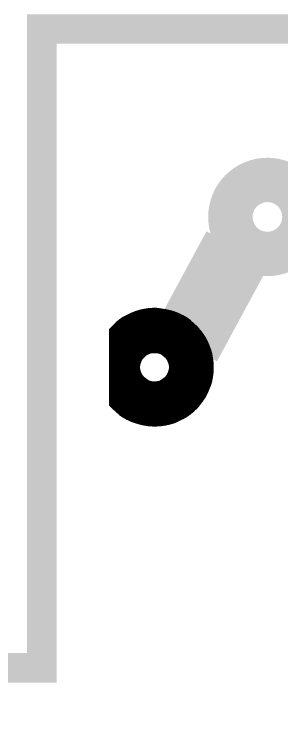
# Model space of a CAD drawing. Extents: x 0 to 395, y 0 to 270.
# Drawn here: x 73.83 to 78.35, y 214.3 to 226.31 of the extents above; entities that cross this region are included whole.
import ezdxf

# ---------------------------------------------------------------- set-up
doc = ezdxf.new("R2010")
doc.units = 0
doc.header["$LTSCALE"] = 0.3
doc.layers.get('0').update_dxf_attribs({"linetype": 'CONTINUOUS'})
doc.layers.add('TRACK', color=3, linetype='CONTINUOUS')

# ---------------------------------------------------------------- blocks, each defined once
blk = doc.blocks.new('*X5')
at = {"color": 0}
for p, q in [((120.929, 78.715), (121.945, 79.731)), ((120.929, 78.732), (121.928, 79.731)), ((120.929, 78.75), (121.91, 79.731)), ((120.929, 78.768), (121.892, 79.731)), ((120.93, 78.698), (121.962, 79.73)), ((120.93, 78.787), (121.873, 79.73)), ((120.931, 78.681), (121.979, 79.729)), ((120.931, 78.805), (121.855, 79.729)), ((120.932, 78.665), (121.995, 79.728)), ((120.933, 78.648), (122.012, 79.727)), ((120.933, 78.824), (121.836, 79.727)), ((120.934, 78.844), (121.816, 79.726)), ((120.935, 78.632), (122.028, 79.725)), ((120.937, 78.616), (122.044, 79.723)), ((120.937, 78.864), (121.796, 79.723)), ((120.939, 78.601), (122.059, 79.721)), ((120.94, 78.884), (121.776, 79.72)), ((120.941, 78.585), (122.075, 79.719)), ((122.678, 78.812), (121.77, 79.72)), ((122.678, 78.829), (121.786, 79.722)), ((122.678, 78.847), (121.802, 79.724)), ((122.678, 78.865), (121.817, 79.726)), ((122.678, 78.882), (121.834, 79.727)), ((122.678, 78.9), (121.85, 79.729)), ((122.678, 78.918), (121.867, 79.73)), ((122.678, 78.935), (121.883, 79.73)), ((122.678, 78.953), (121.901, 79.731)), ((122.678, 78.971), (121.918, 79.731)), ((122.678, 78.988), (121.936, 79.731)), ((122.678, 79.006), (121.954, 79.73)), ((122.678, 79.024), (121.973, 79.73)), ((122.678, 79.041), (121.991, 79.728)), ((122.678, 79.059), (122.011, 79.727)), ((122.678, 79.077), (122.03, 79.725)), ((122.678, 79.095), (122.051, 79.722)), ((122.678, 79.112), (122.071, 79.719)), ((120.943, 78.905), (121.755, 79.717)), ((120.944, 78.57), (122.09, 79.716)), ((120.946, 78.555), (122.105, 79.714)), ((120.947, 78.927), (121.733, 79.713)), ((120.949, 78.541), (122.119, 79.711)), ((120.951, 78.949), (121.711, 79.709)), ((120.952, 78.526), (122.134, 79.708)), ((120.956, 78.512), (122.148, 79.704)), ((120.957, 78.972), (121.688, 79.703)), ((120.959, 78.497), (122.163, 79.701)), ((120.963, 78.483), (122.177, 79.697)), ((120.963, 78.996), (121.664, 79.697)), ((120.967, 78.47), (122.19, 79.693)), ((120.969, 79.02), (121.64, 79.691)), ((120.971, 78.456), (122.204, 79.689)), ((120.975, 78.442), (122.218, 79.685)), ((120.977, 79.046), (121.614, 79.683)), ((120.979, 78.429), (122.231, 79.681)), ((120.984, 78.416), (122.244, 79.676)), ((120.987, 79.073), (121.587, 79.673)), ((120.988, 78.403), (122.257, 79.672)), ((120.993, 78.39), (122.27, 79.667)), ((120.997, 79.101), (121.559, 79.663)), ((120.998, 78.377), (122.283, 79.662)), ((121.003, 78.364), (122.296, 79.657)), ((121.008, 78.352), (122.308, 79.652)), ((121.009, 79.131), (121.529, 79.651)), ((121.013, 78.34), (122.32, 79.647)), ((121.019, 78.327), (122.333, 79.641)), ((121.024, 79.163), (121.497, 79.636)), ((121.025, 78.315), (122.345, 79.635)), ((121.03, 78.303), (122.357, 79.63)), ((121.036, 78.292), (122.368, 79.624)), ((121.041, 79.198), (121.462, 79.619)), ((121.042, 78.28), (122.38, 79.618)), ((121.048, 78.268), (122.392, 79.612)), ((121.055, 78.257), (122.403, 79.605)), ((121.061, 78.246), (122.414, 79.599)), ((122.678, 78.352), (121.429, 79.601)), ((122.678, 78.37), (121.441, 79.607)), ((122.678, 78.387), (121.452, 79.614)), ((122.678, 78.405), (121.464, 79.62)), ((122.678, 78.423), (121.475, 79.626)), ((122.678, 78.44), (121.487, 79.632)), ((122.678, 78.458), (121.499, 79.637)), ((122.678, 78.476), (121.511, 79.643)), ((122.678, 78.493), (121.524, 79.648)), ((122.678, 78.511), (121.536, 79.654)), ((122.678, 78.529), (121.548, 79.659)), ((122.678, 78.547), (121.561, 79.664)), ((122.678, 78.564), (121.574, 79.669)), ((122.678, 78.582), (121.587, 79.673)), ((122.678, 78.6), (121.6, 79.678)), ((122.678, 78.617), (121.613, 79.682)), ((122.678, 78.635), (121.627, 79.687)), ((122.678, 78.653), (121.64, 79.691)), ((122.678, 78.67), (121.654, 79.695)), ((122.678, 78.688), (121.668, 79.698)), ((122.678, 78.706), (121.682, 79.702)), ((122.678, 78.723), (121.696, 79.705)), ((122.678, 78.741), (121.711, 79.709)), ((122.678, 78.759), (121.725, 79.712)), ((122.678, 78.776), (121.74, 79.715)), ((122.678, 78.794), (121.755, 79.717)), ((122.678, 79.13), (122.092, 79.716)), ((122.678, 79.148), (122.114, 79.712)), ((122.678, 79.165), (122.137, 79.707)), ((122.678, 79.183), (122.16, 79.702)), ((122.678, 79.201), (122.184, 79.695)), ((122.678, 79.218), (122.209, 79.688)), ((122.678, 79.236), (122.235, 79.68)), ((122.678, 79.254), (122.262, 79.67)), ((122.678, 79.271), (122.291, 79.659)), ((122.678, 79.289), (122.321, 79.646)), ((122.678, 79.307), (122.354, 79.631)), ((122.678, 79.324), (122.391, 79.612)), ((121.063, 79.238), (121.422, 79.597)), ((121.092, 79.284), (121.376, 79.568)), ((121.135, 79.345), (121.315, 79.525)), ((121.791, 78.957), (121.264, 79.483)), ((121.802, 78.963), (121.274, 79.491)), ((121.814, 78.969), (121.283, 79.5)), ((121.826, 78.974), (121.293, 79.508)), ((121.839, 78.979), (121.303, 79.515)), ((121.853, 78.983), (121.313, 79.523)), ((121.867, 78.987), (121.323, 79.531)), ((121.882, 78.989), (121.333, 79.538)), ((121.898, 78.991), (121.343, 79.546)), ((121.914, 78.992), (121.354, 79.553)), ((121.932, 78.992), (121.364, 79.56)), ((121.952, 78.99), (121.375, 79.567)), ((121.973, 78.987), (121.385, 79.574)), ((121.997, 78.98), (121.396, 79.581)), ((122.026, 78.969), (121.407, 79.588)), ((122.069, 78.943), (121.418, 79.595)), ((121.788, 78.955), (122.425, 79.592)), ((121.824, 78.973), (122.436, 79.586)), ((121.851, 78.983), (122.447, 79.579)), ((121.874, 78.988), (122.458, 79.572)), ((121.895, 78.991), (122.469, 79.565)), ((121.914, 78.992), (122.479, 79.558)), ((121.931, 78.992), (122.49, 79.551)), ((121.948, 78.991), (122.5, 79.543)), ((121.963, 78.989), (122.51, 79.536)), ((121.978, 78.986), (122.52, 79.528)), ((121.992, 78.982), (122.53, 79.521)), ((122.005, 78.978), (122.54, 79.513)), ((122.018, 78.973), (122.55, 79.505)), ((122.03, 78.967), (122.56, 79.497)), ((122.042, 78.961), (122.569, 79.489)), ((122.053, 78.955), (122.579, 79.48)), ((122.678, 79.342), (122.432, 79.589)), ((122.678, 79.36), (122.481, 79.557)), ((122.678, 79.377), (122.555, 79.501)), ((121.685, 78.833), (121.152, 79.366)), ((121.691, 78.845), (121.16, 79.376)), ((121.696, 78.857), (121.168, 79.385)), ((121.703, 78.868), (121.176, 79.395)), ((121.709, 78.879), (121.184, 79.404)), ((121.717, 78.889), (121.193, 79.413)), ((121.724, 78.899), (121.201, 79.422)), ((121.733, 78.909), (121.21, 79.431)), ((121.741, 78.918), (121.219, 79.44)), ((121.75, 78.927), (121.228, 79.449)), ((121.76, 78.935), (121.237, 79.458)), ((121.77, 78.943), (121.246, 79.466)), ((121.78, 78.95), (121.255, 79.475)), ((122.063, 78.948), (122.588, 79.472)), ((122.074, 78.94), (122.597, 79.464)), ((122.083, 78.932), (122.606, 79.455)), ((122.093, 78.924), (122.615, 79.446)), ((122.102, 78.915), (122.624, 79.437)), ((122.11, 78.906), (122.633, 79.429)), ((122.118, 78.896), (122.641, 79.419)), ((122.126, 78.886), (122.65, 79.41)), ((122.133, 78.876), (122.658, 79.401)), ((122.139, 78.865), (122.667, 79.392)), ((122.146, 78.853), (122.675, 79.382)), ((122.151, 78.841), (122.678, 79.368)), ((121.722, 78.584), (121.065, 79.241)), ((121.692, 78.631), (121.071, 79.252)), ((121.68, 78.661), (121.078, 79.263)), ((121.674, 78.685), (121.085, 79.274)), ((121.67, 78.706), (121.092, 79.284)), ((121.668, 78.726), (121.099, 79.295)), ((121.668, 78.744), (121.106, 79.306)), ((121.669, 78.761), (121.114, 79.316)), ((121.67, 78.777), (121.121, 79.326)), ((121.673, 78.792), (121.128, 79.336)), ((121.676, 78.806), (121.136, 79.346)), ((121.681, 78.82), (121.144, 79.356)), ((122.156, 78.828), (122.678, 79.35)), ((122.161, 78.815), (122.678, 79.333)), ((122.165, 78.801), (122.678, 79.315)), ((122.168, 78.787), (122.678, 79.297)), ((122.17, 78.772), (122.678, 79.28)), ((122.172, 78.756), (122.678, 79.262)), ((122.172, 78.738), (122.678, 79.244)), ((122.303, 77.826), (121.006, 79.123)), ((122.315, 77.831), (121.011, 79.135)), ((122.328, 77.837), (121.017, 79.148)), ((122.34, 77.842), (121.022, 79.16)), ((122.352, 77.848), (121.028, 79.172)), ((122.364, 77.854), (121.034, 79.184)), ((122.375, 77.86), (121.04, 79.195)), ((122.387, 77.866), (121.046, 79.207)), ((122.398, 77.872), (121.052, 79.218)), ((122.41, 77.878), (121.058, 79.23)), ((121.423, 77.883), (122.678, 79.138)), ((121.434, 77.876), (122.678, 79.121)), ((122.141, 78.619), (122.678, 79.156)), ((122.156, 78.652), (122.678, 79.174)), ((122.164, 78.677), (122.678, 79.191)), ((122.169, 78.7), (122.678, 79.209)), ((122.172, 78.72), (122.678, 79.227)), ((122.185, 77.785), (120.965, 79.005)), ((122.199, 77.789), (120.969, 79.019)), ((122.212, 77.793), (120.973, 79.032)), ((122.226, 77.797), (120.977, 79.046)), ((122.239, 77.802), (120.982, 79.059)), ((122.252, 77.806), (120.986, 79.072)), ((122.265, 77.811), (120.991, 79.085)), ((122.278, 77.816), (120.996, 79.098)), ((122.29, 77.821), (121.001, 79.11)), ((121.445, 77.87), (122.678, 79.103)), ((121.457, 77.864), (122.678, 79.085)), ((121.469, 77.858), (122.678, 79.068)), ((121.48, 77.852), (122.678, 79.05)), ((121.492, 77.846), (122.678, 79.032)), ((121.504, 77.84), (122.678, 79.015)), ((122.068, 77.76), (120.94, 78.888)), ((122.083, 77.763), (120.943, 78.903)), ((122.099, 77.765), (120.945, 78.919)), ((122.113, 77.768), (120.948, 78.933)), ((122.128, 77.771), (120.951, 78.948)), ((122.142, 77.774), (120.954, 78.962)), ((122.157, 77.778), (120.958, 78.977)), ((122.171, 77.781), (120.961, 78.991)), ((121.516, 77.835), (122.678, 78.997)), ((121.529, 77.83), (122.678, 78.979)), ((121.541, 77.824), (122.678, 78.962)), ((121.554, 77.819), (122.678, 78.944)), ((121.566, 77.814), (122.678, 78.926)), ((121.579, 77.809), (122.678, 78.908)), ((121.592, 77.805), (122.678, 78.891)), ((122.678, 78.334), (122.123, 78.889)), ((121.938, 77.749), (120.929, 78.758)), ((121.972, 77.75), (120.93, 78.792)), ((121.955, 77.75), (120.93, 78.775)), ((121.989, 77.751), (120.931, 78.809)), ((122.005, 77.753), (120.933, 78.825)), ((122.021, 77.754), (120.934, 78.841)), ((122.037, 77.756), (120.936, 78.857)), ((122.053, 77.758), (120.938, 78.873)), ((121.068, 78.235), (121.705, 78.872)), ((121.074, 78.224), (121.687, 78.836)), ((121.081, 78.213), (121.677, 78.809)), ((121.088, 78.202), (121.672, 78.786)), ((121.095, 78.191), (121.669, 78.765)), ((121.605, 77.8), (122.678, 78.873)), ((121.619, 77.796), (122.678, 78.855)), ((121.632, 77.792), (122.678, 78.838)), ((121.646, 77.788), (122.678, 78.82)), ((121.66, 77.784), (122.678, 78.802)), ((121.674, 77.78), (122.678, 78.785)), ((121.688, 77.777), (122.678, 78.767)), ((122.678, 78.317), (122.149, 78.846)), ((122.678, 78.299), (122.16, 78.817)), ((122.678, 78.281), (122.167, 78.793)), ((122.678, 78.264), (122.17, 78.772)), ((121.92, 77.749), (120.929, 78.74)), ((121.902, 77.749), (120.929, 78.722)), ((121.884, 77.75), (120.93, 78.704)), ((121.866, 77.75), (120.93, 78.686)), ((121.847, 77.752), (120.932, 78.667)), ((121.828, 77.753), (120.933, 78.648)), ((121.102, 78.181), (121.668, 78.746)), ((121.109, 78.17), (121.668, 78.729)), ((121.117, 78.16), (121.669, 78.712)), ((121.124, 78.15), (121.671, 78.697)), ((121.132, 78.14), (121.674, 78.682)), ((121.139, 78.13), (121.678, 78.668)), ((121.147, 78.12), (121.682, 78.655)), ((121.155, 78.11), (121.687, 78.642)), ((121.702, 77.773), (122.678, 78.749)), ((121.717, 77.77), (122.678, 78.732)), ((121.731, 77.767), (122.678, 78.714)), ((121.746, 77.764), (122.678, 78.696)), ((121.761, 77.762), (122.678, 78.679)), ((121.777, 77.759), (122.678, 78.661)), ((121.792, 77.757), (122.678, 78.643)), ((122.678, 78.122), (122.154, 78.646)), ((122.678, 78.14), (122.159, 78.659)), ((122.678, 78.158), (122.163, 78.673)), ((122.678, 78.175), (122.167, 78.687)), ((122.678, 78.193), (122.169, 78.702)), ((122.678, 78.211), (122.171, 78.718)), ((122.678, 78.246), (122.172, 78.752)), ((122.678, 78.228), (122.172, 78.734)), ((121.808, 77.755), (120.935, 78.628)), ((121.788, 77.758), (120.938, 78.608)), ((121.767, 77.761), (120.941, 78.587)), ((121.746, 77.764), (120.944, 78.566)), ((121.724, 77.769), (120.949, 78.544)), ((121.701, 77.773), (120.953, 78.521)), ((121.163, 78.1), (121.693, 78.63)), ((121.171, 78.091), (121.699, 78.618)), ((121.18, 78.081), (121.705, 78.607)), ((121.188, 78.072), (121.712, 78.597)), ((121.196, 78.063), (121.72, 78.586)), ((121.205, 78.054), (121.728, 78.577)), ((121.214, 78.045), (121.736, 78.567)), ((121.223, 78.036), (121.745, 78.558)), ((121.231, 78.027), (121.754, 78.55)), ((121.241, 78.019), (121.764, 78.542)), ((121.25, 78.01), (121.774, 78.534)), ((121.259, 78.002), (121.784, 78.527)), ((121.268, 77.993), (121.795, 78.521)), ((121.412, 77.889), (122.041, 78.519)), ((122.421, 77.885), (121.764, 78.542)), ((121.808, 77.755), (122.678, 78.626)), ((121.824, 77.754), (122.678, 78.608)), ((121.84, 77.752), (122.678, 78.59)), ((121.857, 77.751), (122.678, 78.573)), ((121.874, 77.75), (122.678, 78.555)), ((121.891, 77.749), (122.678, 78.537)), ((121.908, 77.749), (122.678, 78.52)), ((122.575, 77.996), (122.048, 78.523)), ((122.584, 78.004), (122.059, 78.529)), ((122.593, 78.013), (122.069, 78.537)), ((122.602, 78.021), (122.079, 78.544)), ((122.611, 78.03), (122.089, 78.553)), ((122.62, 78.039), (122.098, 78.561)), ((122.629, 78.048), (122.107, 78.57)), ((122.638, 78.057), (122.115, 78.58)), ((122.646, 78.066), (122.123, 78.59)), ((122.655, 78.075), (122.13, 78.6)), ((122.663, 78.084), (122.137, 78.611)), ((122.671, 78.094), (122.143, 78.622)), ((122.678, 78.105), (122.149, 78.634)), ((121.678, 77.779), (120.959, 78.498)), ((121.654, 77.785), (120.965, 78.474)), ((121.629, 77.793), (120.973, 78.449)), ((121.603, 77.801), (120.981, 78.423)), ((121.278, 77.985), (121.807, 78.514)), ((121.287, 77.977), (121.819, 78.509)), ((121.297, 77.969), (121.832, 78.504)), ((121.307, 77.961), (121.845, 78.499)), ((121.317, 77.954), (121.859, 78.495)), ((121.327, 77.946), (121.873, 78.492)), ((121.337, 77.938), (121.888, 78.49)), ((121.347, 77.931), (121.904, 78.488)), ((121.358, 77.924), (121.922, 78.488)), ((121.368, 77.917), (121.94, 78.488)), ((121.379, 77.91), (121.96, 78.491)), ((121.39, 77.903), (121.983, 78.496)), ((121.401, 77.896), (122.008, 78.504)), ((122.432, 77.891), (121.811, 78.512)), ((122.443, 77.898), (121.841, 78.5)), ((122.454, 77.905), (121.865, 78.494)), ((122.464, 77.912), (121.886, 78.49)), ((122.475, 77.919), (121.906, 78.488)), ((122.486, 77.926), (121.924, 78.488)), ((121.926, 77.749), (122.678, 78.502)), ((122.496, 77.934), (121.941, 78.489)), ((121.943, 77.749), (122.678, 78.484)), ((122.506, 77.941), (121.957, 78.49)), ((121.962, 77.75), (122.678, 78.467)), ((122.516, 77.948), (121.972, 78.493)), ((121.98, 77.751), (122.678, 78.449)), ((122.526, 77.956), (121.986, 78.496)), ((121.999, 77.752), (122.678, 78.431)), ((122.536, 77.964), (122, 78.501)), ((122.546, 77.972), (122.013, 78.505)), ((122.019, 77.754), (122.678, 78.414)), ((122.556, 77.98), (122.025, 78.511)), ((122.565, 77.988), (122.037, 78.516)), ((121.576, 77.811), (120.991, 78.396)), ((121.547, 77.822), (121.002, 78.367)), ((121.516, 77.835), (121.015, 78.336)), ((121.483, 77.851), (121.031, 78.303)), ((122.039, 77.756), (122.678, 78.396)), ((122.059, 77.759), (122.678, 78.378)), ((122.08, 77.762), (122.678, 78.36)), ((122.101, 77.766), (122.678, 78.343)), ((122.123, 77.77), (122.678, 78.325)), ((122.146, 77.775), (122.678, 78.307)), ((122.17, 77.781), (122.678, 78.29)), ((121.446, 77.87), (121.05, 78.266)), ((121.404, 77.894), (121.074, 78.224)), ((121.353, 77.927), (121.107, 78.173)), ((122.194, 77.788), (122.678, 78.272)), ((122.219, 77.795), (122.678, 78.254)), ((122.246, 77.804), (122.678, 78.237)), ((122.274, 77.814), (122.678, 78.219)), ((122.303, 77.826), (122.678, 78.201)), ((122.335, 77.84), (122.678, 78.184)), ((122.369, 77.856), (122.678, 78.166)), ((121.275, 77.987), (121.167, 78.095)), ((122.407, 77.877), (122.678, 78.148)), ((122.451, 77.903), (122.678, 78.131)), ((122.507, 77.941), (122.678, 78.113))]:
    blk.add_line(p, q, dxfattribs=at)

msp = doc.modelspace()

# ---------------------------------------------------------------- linework, layer by layer
at = {"layer": 'TRACK'}
msp.add_line((75.442, 219.707), (75.442, 220.983), dxfattribs=at)
for points, const_width in [([(55.245, 204.47), (57.15, 204.47), (61.595, 210.185), (62.865, 210.185), (63.5, 210.82), (63.5, 215.265), (74.295, 215.265), (74.295, 226.06), (86.36, 226.06), (87.63, 224.79), (95.021, 224.79), (96.121, 223.212)], 0.5), ([(77.605, 222.357), (76.726, 220.73)], 1.2)]:
    msp.add_lwpolyline(points, dxfattribs=dict(at, const_width=const_width))
at = {"layer": 'TRACK', "const_width": 0.75}
msp.add_lwpolyline([(77.48, 222.885, 1), (78.73, 222.885, 1)], format="xyb", close=True, dxfattribs=at)
at = {"layer": 'TRACK'}
msp.add_circle((76.2, 220.345), 0.252, dxfattribs=at)
msp.add_arc((76.2, 220.345), 0.991, 220.0676, 139.9324, dxfattribs=at)

# ---------------------------------------------------------------- block references
at = {"layer": 'TRACK', "xscale": -1}
msp.add_blockref('*X5', (198.12, 141.605), dxfattribs=at)

doc.saveas('drawing.dxf')
